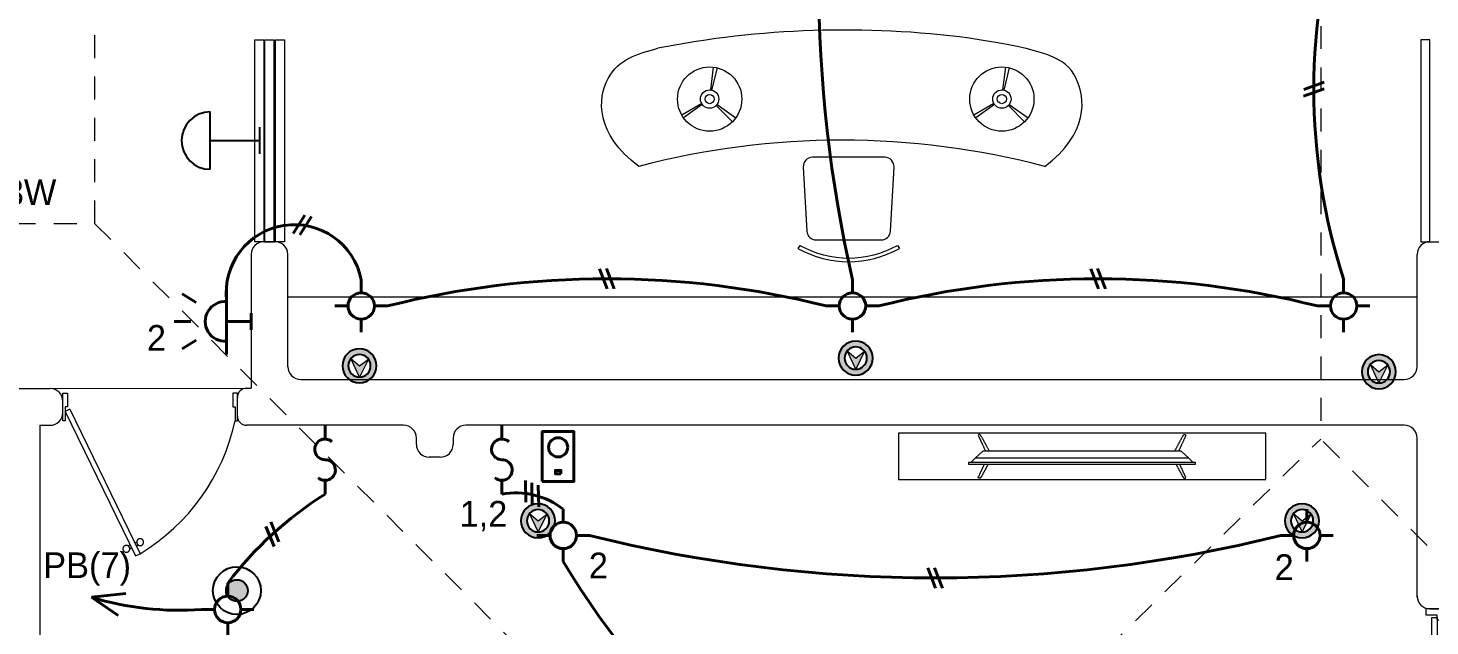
# Model space of a CAD drawing. Header units: metres. Extents: x 14 to 2416, y -346 to 476.
# Drawn here: x 146.26 to 153.9, y -81.36 to -78.11 of the extents above; entities that cross this region are included whole.
import ezdxf

# ---------------------------------------------------------------- set-up
doc = ezdxf.new("R2010")
doc.units = ezdxf.units.M
doc.linetypes.add('0', pattern=[0])
doc.linetypes.add('HIDDEN2', pattern=[0.1875, 0.125, -0.0625])
doc.layers.get('0').update_dxf_attribs({"linetype": '0', "lineweight": 20})
for name, color, linetype, lineweight in [('A-ANNO-TEXT', 20, 'Continuous', 13), ('A-DOOR', 35, 'Continuous', 5), ('A-WALL', 250, 'Continuous', 20), ('E Salida Interruptores', 22, 'Continuous', 40), ('E Salida Luces', 22, 'Continuous', 40), ('E Tuberia Emp Losa', 22, 'Continuous', 40), ('MAVA', 1, 'Continuous', 15), ('MOBILIARIOS', 252, 'Continuous', 0), ('piso', 253, 'Continuous', 0)]:
    doc.layers.add(name, color=color, linetype=linetype, lineweight=lineweight)
doc.layers.add('MAVA LUM', color=1, linetype='Continuous')
doc.layers.add('MAVA Luminarias', color=1, linetype='Continuous')
doc.layers.add('Techos 1', color=7, linetype='HIDDEN2', lineweight=9, true_color=0x42391a)
doc.styles.add('CENTURY GOTHIC', font='GOTHIC.TTF')
doc.styles.add('DIMTEXT', font='dim.shx', dxfattribs={"width": 0.75})

# ---------------------------------------------------------------- blocks, each defined once
blk = doc.blocks.new('SUPERFICIAL')
at = {"layer": 'MAVA LUM'}
h = blk.add_hatch(color=256, dxfattribs=at)
h.dxf.hatch_style = 1
edge = h.paths.add_edge_path()
edge.add_arc((0.0008, 0.0016), 0.059, 0, 360)
for radius in [0.1303, 0.0593]:
    blk.add_circle((0.0008, 0.0016, 0), radius, dxfattribs=at)
at = {"ltscale": 1e-05, "style": 'DIMTEXT', "flags": 1}
blk.add_attdef('MULTIPLICADOR', (0.0928, 0.4687), '', height=0.15, dxfattribs=at)
blk = doc.blocks.new('dl ip')
at = {"layer": 'MAVA', "true_color": 0xf8991e, "transparency": 33554687}
h = blk.add_hatch(color=30, dxfattribs=at)
h.dxf.hatch_style = 1
h.paths.add_polyline_path([(94.7574, -111.2088), (94.7109, -111.2482), (94.6624, -111.2113), (94.7109, -111.3092)])
at = {"layer": 'MAVA Luminarias', "linetype": 'Continuous', "true_color": 0xf8991e}
h = blk.add_hatch(color=30, dxfattribs=at)
h.paths.add_polyline_path([(94.618, -111.2482, 1), (94.8039, -111.2482, 1)])
h.paths.add_polyline_path([(94.7719, -111.2482, -1), (94.6499, -111.2482, -1)], flags=16)
at = {"layer": 'MAVA', "color": 30, "true_color": 0xf8991e}
for p, q in [((94.7109, -111.2482), (94.6624, -111.2113)), ((94.6624, -111.2113), (94.7109, -111.3092)), ((94.7109, -111.3092), (94.7574, -111.2088)), ((94.7574, -111.2088), (94.7109, -111.2482))]:
    blk.add_line(p, q, dxfattribs=at)
at = {"layer": 'MAVA Luminarias', "color": 30, "linetype": 'Continuous', "true_color": 0xf8991e}
for radius in [0.093, 0.061]:
    blk.add_circle((94.7109, -111.2482), radius, dxfattribs=at)
blk = doc.blocks.new('SCONCE 1')
at = {"layer": 'MAVA Luminarias', "color": 5, "linetype": 'Continuous'}
for p, q in [((-1.374, 0.679), (-1.374, 1.191)), ((-0.931, 0.816), (-0.931, 1.054)), ((-1.374, 0.935), (-0.931, 0.935))]:
    blk.add_line(p, q, dxfattribs=at)
blk.add_arc((-1.374, 0.935), 0.256, 90, 270, dxfattribs=at)
blk = doc.blocks.new('A$C58f5b6b7')
at = {"layer": 'MOBILIARIOS'}
for points in [[(0, 0.2526), (2, 0.2526), (2, 0), (0, 0)], [(0.382, 0.1596), (0.382, 0.1691), (1.618, 0.1691), (1.618, 0.1596)]]:
    blk.add_lwpolyline(points, close=True, dxfattribs=at)
for points in [[(1.6059, 0.1595), (1.5823, 0.1372), (1, 0.1372), (0.4177, 0.1372), (0.3941, 0.1595)], [(1.5823, 0.1372), (1.54, 0.0973), (0.46, 0.0973), (0.4177, 0.1372)]]:
    blk.add_lwpolyline(points, dxfattribs=at)
for points, degree in [([(0.4512, 0.2382, -0.0047), (0.4469, 0.2461, -0.0047), (0.4415, 0.2461, -0.0047), (0.4325, 0.2461, -0.0047), (0.4368, 0.237, -0.0047)], 3), ([(0.4368, 0.237, -0.0047), (0.4526, 0.2031, -0.0047), (0.4683, 0.1691, -0.0047)], 2), ([(0.4885, 0.1691, -0.0047), (0.4698, 0.2037, -0.0047), (0.4512, 0.2382, -0.0047)], 2), ([(1.5115, 0.1691, -0.0047), (1.5302, 0.2037, -0.0047), (1.5488, 0.2382, -0.0047)], 2), ([(1.5632, 0.237, -0.0047), (1.5474, 0.2031, -0.0047), (1.5317, 0.1691, -0.0047)], 2), ([(1.5488, 0.2382, -0.0047), (1.5531, 0.2461, -0.0047), (1.5585, 0.2461, -0.0047), (1.5675, 0.2461, -0.0047), (1.5632, 0.237, -0.0047)], 3), ([(0.4368, 0.0172, -0.0047), (0.4554, 0.0572, -0.0047), (0.474, 0.0973, -0.0047)], 2), ([(0.4951, 0.0973, -0.0047), (0.4731, 0.0566, -0.0047), (0.4512, 0.016, -0.0047)], 2), ([(1.5049, 0.0973), (1.5269, 0.0566), (1.5488, 0.016)], 2), ([(1.5632, 0.0172), (1.5446, 0.0572), (1.526, 0.0973)], 2)]:
    blk.add_open_spline(points, degree=degree, dxfattribs=at)
for points in [[(0.4512, 0.016, -0.0047), (0.4469, 0.0081, -0.0047), (0.4415, 0.0081, -0.0047), (0.4325, 0.0081, -0.0047), (0.4368, 0.0172, -0.0047)], [(1.5488, 0.016), (1.5531, 0.0081), (1.5585, 0.0081), (1.5675, 0.0081), (1.5632, 0.0172)]]:
    blk.add_open_spline(points, degree=3, knots=[-0.08544201, -0.08544201, -0.08544201, -0.08544201, -0.04272101, 0, 0, 0, 0], dxfattribs=at)
blk = doc.blocks.new('puerta 1.00')
at = {"layer": 'A-DOOR'}
for p, q in [((-0.15, -0.0125), (-0.9369, -0.3949)), ((-0.1376, -0.038), (-0.9245, -0.4204)), ((-0.1376, -0.038), (-0.15, -0.0125)), ((-0.8946, -0.3743), (-0.8996, -0.3641)), ((-0.8777, -0.3661), (-0.8826, -0.3559)), ((-0.9369, -0.3949), (-0.9245, -0.4204)), ((-0.8822, -0.3998), (-0.8772, -0.4101)), ((-0.8653, -0.3916), (-0.8603, -0.4018))]:
    blk.add_line(p, q, dxfattribs=at)
for points in [[(-0.05, 0), (-0.05, -0.025), (-0.125, -0.025), (-0.125, -0.0125), (-0.2, -0.0125), (-0.2, 0), (-0.05, 0)], [(-0.05, -0.95), (-0.05, -0.925), (-0.125, -0.925), (-0.125, -0.9375), (-0.2, -0.9375), (-0.2, -0.95), (-0.05, -0.95)]]:
    blk.add_lwpolyline(points, dxfattribs=at)
blk.add_arc((0.0366, 0.1602), 1.1229, 211.13358, 257.83427, dxfattribs=at)
for points in [[(-0.8982, -0.3642), (-0.9033, -0.3642), (-0.912, -0.3591), (-0.917, -0.3504), (-0.917, -0.3403), (-0.912, -0.3316), (-0.9033, -0.3265), (-0.8932, -0.3265), (-0.8844, -0.3316), (-0.8794, -0.3403), (-0.8794, -0.3504), (-0.8844, -0.3591), (-0.8932, -0.3642), (-0.8982, -0.3642)], [(-0.8617, -0.4394), (-0.8667, -0.4394), (-0.8754, -0.4344), (-0.8805, -0.4256), (-0.8805, -0.4156), (-0.8754, -0.4068), (-0.8667, -0.4018), (-0.8566, -0.4018), (-0.8479, -0.4068), (-0.8428, -0.4156), (-0.8428, -0.4257), (-0.8479, -0.4344), (-0.8566, -0.4394), (-0.8617, -0.4394)]]:
    blk.add_open_spline(points, degree=2, dxfattribs=at)
blk = doc.blocks.new('A$C2f9b60d5')
at = {"layer": 'A-DOOR'}
for p, q in [((0, 0.1005), (0.06, 0.1005)), ((0, 0.1005), (0, 0.0005)), ((0.06, 0.0605), (0.06, 0.1005)), ((3.6, 0.1), (3.54, 0.1)), ((3.54, 0.06), (3.54, 0.1)), ((3.6, 0.1), (3.6, 0)), ((0.035, 0.0005), (0, 0.0005)), ((0.035, 0.0605), (0.035, 0.0005)), ((0.06, 0.0605), (0.035, 0.0605)), ((3.54, 0.06), (3.565, 0.06)), ((3.565, 0.06), (3.565, 0)), ((3.565, 0), (3.6, 0))]:
    blk.add_line(p, q, dxfattribs=at)
for points in [[(0.6314, 0.7341), (1.0247, 0.0604), (1.0509, 0.0757), (0.6576, 0.7494)], [(2.9658, 0.7337), (2.5723, 0.0601), (2.5462, 0.0754), (2.9397, 0.749)], [(0.0446, 0.0605), (1.0247, 0.0604), (1.0247, 0.0301), (0.0446, 0.0302)], [(3.5524, 0.06), (2.5723, 0.0601), (2.5723, 0.0298), (3.5524, 0.0297)]]:
    blk.add_lwpolyline(points, close=True, dxfattribs=at)
at = {"layer": 'A-DOOR', "linetype": 'HIDDEN2'}
for centre, start, end in [((0.96, -0.0488), 10.76134, 110.74881), ((2.637, -0.0491), 69.23247, 169.21994)]:
    blk.add_arc(centre, 0.8536, start, end, dxfattribs=at)
blk = doc.blocks.new('PL BASE 2N NASAS 09')
at = {"layer": 'A-DOOR'}
for points in [[(173.067, -17.3117), (173.117, -17.3117), (173.117, -18.4117), (173.067, -18.4117)], [(173.122, -17.3117), (173.172, -17.3117), (173.172, -18.4117), (173.122, -18.4117)], [(173.18, -17.3117), (173.23, -17.3117), (173.23, -18.4117), (173.18, -18.4117)], [(179.4175, -18.4117), (179.4675, -18.4117), (179.4675, -17.3117), (179.4175, -17.3117)]]:
    blk.add_lwpolyline(points, close=True, dxfattribs=at)
at = {"layer": 'A-WALL', "transparency": 33554684}
for p, q in [((173.1173, -18.4117), (173.1773, -18.4117)), ((179.4675, -18.4117), (179.5275, -18.4117))]:
    blk.add_line(p, q, dxfattribs=at)
at = {"layer": 'A-WALL'}
for p, q in [((173.0473, -18.4817), (173.0473, -19.2101)), ((173.2473, -19.0934), (173.2473, -18.4793)), ((179.3975, -19.0917), (179.3975, -18.4817)), ((173.3173, -19.1617), (179.3275, -19.1617)), ((168.5175, -19.2117), (171.9525, -19.2117)), ((173.0225, -19.2101), (173.047, -19.2101)), ((172.0225, -19.3417), (172.0225, -19.2817)), ((172.9725, -19.3617), (172.9725, -19.2601)), ((171.8975, -19.4117), (171.8975, -21.3617)), ((171.8975, -19.4117), (171.9517, -19.4117)), ((173.8775, -19.4117), (173.0225, -19.4117)), ((179.3275, -19.4117), (174.2175, -19.4117)), ((173.9475, -19.5158), (173.9475, -19.4808)), ((174.1475, -19.4808), (174.1475, -19.5158)), ((179.3975, -20.3494), (179.3975, -19.4826)), ((174.0775, -19.5858), (174.0175, -19.5858)), ((179.4675, -20.4117), (179.5275, -20.4117))]:
    blk.add_line(p, q, dxfattribs=at)
for centre, radius, start, end in [((173.1173, -18.4817), 0.07, 90, 180), ((173.1772, -18.4818), 0.0701, 2.00748, 89.9691), ((179.4675, -18.4817), 0.07, 90, 180), ((173.3173, -19.0917), 0.07, 180, 270), ((179.3275, -19.0917), 0.07, 270, 0), ((171.9525, -19.2817), 0.07, 0, 90), ((173.0225, -19.2601), 0.05, 90, 180), ((171.9525, -19.3417), 0.07, 270, 0), ((173.0225, -19.3617), 0.05, 180, 270), ((173.8775, -19.4817), 0.07, 0, 90), ((174.2175, -19.4817), 0.07, 90, 180), ((179.3275, -19.4817), 0.07, 0, 90), ((174.0175, -19.5158), 0.07, 180, 270), ((174.0775, -19.5158), 0.07, 270, 360), ((179.4675, -20.3417), 0.07, 180, 270)]:
    blk.add_arc(centre, radius, start, end, dxfattribs=at)
at = {"layer": 'MOBILIARIOS'}
blk.add_line((173.2473, -18.7117), (179.3975, -18.7117), dxfattribs=at)
at = {"layer": 'piso'}
blk.add_line((171.9525, -19.2117), (173.0225, -19.2101), dxfattribs=at)
at = {"layer": 'Techos 1'}
for p, q in [((178.8725, -10.9367), (178.8725, -19.4867)), ((172.1943, -12.1117), (172.1943, -18.3117)), ((160.0475, -18.3117), (172.1943, -18.3117)), ((172.1943, -18.3117), (176.0975, -22.2118)), ((176.0975, -22.2118), (178.8725, -19.4867)), ((185.4975, -26.1117), (178.8725, -19.4867))]:
    blk.add_line(p, q, dxfattribs=at)
at = {"color": 1, "xscale": -1, "rotation": 270}
blk.add_blockref('A$C2f9b60d5', (179.4475, -24.0117), dxfattribs=at)
at = {"layer": 'A-DOOR', "rotation": 90.00000000000001}
blk.add_blockref('puerta 1.00', (172.0225, -19.1867), dxfattribs=at)
blk = doc.blocks.new('PL MUEBLES 2N NASAS 09')
at = {"layer": 'MOBILIARIOS'}
for p, q in [((225.4651, 45.132), (225.4806, 45.2561)), ((225.4711, 45.1309), (225.5014, 45.2522)), ((227.0565, 45.132), (227.072, 45.2561)), ((227.0625, 45.1309), (227.0928, 45.2522)), ((225.4155, 45.0576), (225.307, 44.9956)), ((225.4182, 45.0534), (225.3165, 44.9807)), ((225.4943, 45.0471), (225.5827, 44.9587)), ((225.4996, 45.0534), (225.6013, 44.9807)), ((227.0069, 45.0576), (226.8984, 44.9956)), ((227.0097, 45.0534), (226.9079, 44.9807)), ((227.0857, 45.0471), (227.1741, 44.9587)), ((227.091, 45.0534), (227.1927, 44.9807)), ((225.9495, 44.2855), (225.9398, 44.268)), ((226.4824, 44.2855), (226.4921, 44.268))]:
    blk.add_line(p, q, dxfattribs=at)
blk.add_lwpolyline([(226.0383, 44.3151), (226.3937, 44.3151, 0.39805), (226.4436, 44.3623), (226.463, 44.7123, 0.430564), (226.4131, 44.7651), (226.0188, 44.7651, 0.430564), (225.9689, 44.7123), (225.9883, 44.3623, 0.39805)], format="xyb", close=True, dxfattribs=at)
for centre, radius in [((225.4589, 45.0824), 0.175), ((227.0503, 45.0824), 0.175), ((225.4589, 45.0824), 0.05), ((227.0503, 45.0824), 0.05), ((225.4589, 45.0824), 0.025), ((227.0503, 45.0824), 0.025)]:
    blk.add_circle(centre, radius, dxfattribs=at)
for centre, radius, start, end in [((226.1932, 40.2177), 5.241, 82.54918, 101.19032), ((226.1788, 40.5167), 4.3416, 75.25051, 104.74949), ((226.216, 44.7651), 0.5486, 240.9454, 299.0546), ((226.216, 44.7651), 0.5686, 240.9454, 299.0546)]:
    blk.add_arc(centre, radius, start, end, dxfattribs=at)
for points in [[(225.0735, 44.7152), (224.835, 44.8944), (224.8616, 45.2766), (225.0657, 45.3287), (225.1761, 45.359)], [(227.2842, 44.7152), (227.5227, 44.8944), (227.496, 45.2766), (227.2961, 45.3466), (226.8728, 45.4144)]]:
    blk.add_open_spline(points, degree=3, dxfattribs=at)
blk.add_blockref('PL BASE 2N NASAS 09', (49.9143, 62.717))
at = {"layer": 'MOBILIARIOS', "xscale": -1, "rotation": 180}
blk.add_blockref('A$C58f5b6b7', (226.4871, 43.2624, 0.0047), dxfattribs=at)
blk = doc.blocks.new('A$C595364de')
blk.add_blockref('PL MUEBLES 2N NASAS 09', (-199.5618, -36.6052))
blk = doc.blocks.new('*U500')
at = {"layer": 'E Salida Luces', "linetype": 'Continuous'}
for p, q in [((0, 0.358), (0, 0.181)), ((-0.358, 0.001), (-0.18, 0.001)), ((0.18, 0.001), (0.358, 0.001)), ((0, -0.179), (0, -0.357))]:
    blk.add_line(p, q, dxfattribs=at)
blk.add_circle((0, 0.001), 0.18, dxfattribs=at)
blk = doc.blocks.new('*U626')
at = {"layer": 'E Salida Interruptores'}
for p, q in [((0, -0.075), (0, 0)), ((0, -0.3), (0, -0.375))]:
    blk.add_line(p, q, dxfattribs=at)
for centre, start, end in [((0, -0.13125), 270, 131.810315), ((0, -0.24375), 90, 311.810315)]:
    blk.add_arc(centre, 0.05625, start, end, dxfattribs=at)
blk = doc.blocks.new('*U370')
for p, q in [((0.03, 1.37), (-1.05, -1.48)), ((0.99, 1.37), (-0.09, -1.48))]:
    blk.add_line(p, q)
blk = doc.blocks.new('*U683')
at = {"xscale": 0.03937007874015751, "yscale": 0.03937007874015751, "zscale": 0.03937007874015751, "rotation": 313.1632524901191}
blk.add_blockref('*U370', (0.0025, 0.0007), dxfattribs=at)
blk = doc.blocks.new('*U456')
at = {"layer": 'E Salida Interruptores'}
for p, q in [((0, -0.075), (0, 0)), ((0, -0.3), (0, -0.375))]:
    blk.add_line(p, q, dxfattribs=at)
for centre, start, end in [((0, -0.13125), 48.189685, 270), ((0, -0.24375), 228.189685, 90)]:
    blk.add_arc(centre, 0.05625, start, end, dxfattribs=at)
blk = doc.blocks.new('*U588')
at = {"xscale": 0.03937007874015751, "yscale": 0.03937007874015751, "zscale": 0.03937007874015751, "rotation": 203.1465390800347}
blk.add_blockref('*U370', (-0.0002, -0.0026), dxfattribs=at)
blk = doc.blocks.new('*U692')
at = {"xscale": 0.03937007874015751, "yscale": 0.03937007874015751, "zscale": 0.03937007874015751, "rotation": 89.74966922176239}
blk.add_blockref('*U370', (-0.0023, 0.0012), dxfattribs=at)
blk = doc.blocks.new('*U488')
at = {"layer": 'E Salida Luces', "flags": 128}
for points in [[(-0.0861, -0.2722), (0.0861, -0.2722), (0.0861, 0), (-0.0861, 0)], [(0.015, -0.2301), (-0.015, -0.2301), (-0.015, -0.2119), (0.015, -0.2119)]]:
    blk.add_lwpolyline(points, close=True, dxfattribs=at)
at = {"layer": 'E Salida Luces'}
blk.add_circle((0, -0.0859), 0.0523, dxfattribs=at)
blk = doc.blocks.new('*U718')
at = {"xscale": 0.03937007874015751, "yscale": 0.03937007874015751, "zscale": 0.03937007874015751, "rotation": 0.6436955884595266}
blk.add_blockref('*U370', (0.0012, 0.0023), dxfattribs=at)
blk = doc.blocks.new('*U386')
at = {"layer": 'E Salida Luces'}
for p, q in [((-0.223, 0.15), (-0.223, 0.3)), ((-0.625, 0.25), (-0.498, 0.171)), ((-0.223, 0.15), (-0.223, -0.15)), ((-0.223, 0), (0, 0)), ((0, -0.075), (0, 0.075)), ((-0.697, 0), (-0.547, 0)), ((-0.625, -0.25), (-0.498, -0.171)), ((-0.223, -0.3), (-0.223, -0.15))]:
    blk.add_line(p, q, dxfattribs=at)
blk.add_arc((-0.235, 0), 0.181, 86.1195, 273.8805, dxfattribs=at)
blk = doc.blocks.new('*U706')
at = {"xscale": 0.03937007874015751, "yscale": 0.03937007874015751, "zscale": 0.03937007874015751, "rotation": 78.19877193958575}
blk.add_blockref('*U370', (-0.002, 0.0017), dxfattribs=at)
blk = doc.blocks.new('*U752')
at = {"layer": 'E Tuberia Emp Losa', "linetype": 'Continuous'}
for p, q in [((0, 0), (0.1409, -0.1879)), ((0.2149, -0.0479), (0, 0))]:
    blk.add_line(p, q, dxfattribs=at)

msp = doc.modelspace()

# ---------------------------------------------------------------- linework, layer by layer
at = {"layer": 'E Salida Luces'}
for centre, radius, start, end in [((157.9239, -77.846), 7.3557, 167.18159, 192.81841), ((156.6631, -78.4399), 3.3988, 162.21681, 197.78319), ((147.7119, -79.5494), 0.3714, 11.08419, 186.3982), ((149.4139, -84.3622), 4.8893, 75.85868, 104.14132), ((152.0891, -84.3622), 4.8893, 75.85868, 104.14132), ((148.9512, -82.3494), 2.0127, 122.18524, 142.75271), ((148.9186, -81.0573), 0.4183, 51.92326, 100.54373), ((151.2016, -73.3382), 7.7644, 255.97267, 284.02733), ((153.7275, -78.2481), 5.3255, 211.29032, 241.68299), ((147.0836, -79.6414), 1.6375, 253.07189, 274.2871)]:
    msp.add_arc(centre, radius, start, end, dxfattribs=at)

# ---------------------------------------------------------------- block references
at = {"layer": 'A-ANNO-TEXT'}
msp.add_blockref('A$C595364de', (124.0766, -86.9711), dxfattribs=at)
at = {"layer": 'E Salida Luces', "xscale": 0.4, "yscale": 0.4, "zscale": 0.4, "rotation": 180}
for p in [(148.0763, -79.6207), (150.7515, -79.6207), (153.4266, -79.6207), (149.1766, -80.8707), (153.2266, -80.8707), (147.349, -81.274)]:
    msp.add_blockref('*U500', p, dxfattribs=at)
at = {"layer": 'E Salida Luces', "color": 1, "xscale": -0.6, "yscale": 0.6, "zscale": 0.6, "rotation": 180}
msp.add_blockref('*U386', (147.4763, -79.7052), dxfattribs=at)
at = {"layer": 'E Salida Luces', "color": 1}
msp.add_blockref('*U488', (149.1485, -80.3051), dxfattribs=at)
at = {"layer": 'E Tuberia Emp Losa'}
for name, p, xscale, yscale, zscale, rotation in [('*U718', (153.2642, -78.4399), -0.9842519685039484, 0.9842519685039484, 0.9842519685039484, 270), ('*U706', (147.7546, -79.1804), 0.9842519685039597, 0.9842519685039597, 0.9842519685039597, 270), ('*U692', (149.4139, -79.4728), -0.9842519685039484, 0.9842519685039484, 0.9842519685039484, 270), ('*U692', (152.0891, -79.4728), -0.9842519685039484, 0.9842519685039484, 0.9842519685039484, 270), ('*U588', (148.9891, -80.6371), -0.9842519685039482, 0.9842519685039482, 0.9842519685039484, 183.365362806905), ('*U588', (149.0241, -80.6497), -0.9842519685039482, 0.9842519685039482, 0.9842519685039484, 183.365362806905), ('*U683', (147.5922, -80.8648), 0.9842519685039597, 0.9842519685039597, 0.9842519685039597, 270), ('*U692', (151.2016, -81.1025), -0.9842519685039484, 0.9842519685039484, 0.9842519685039484, 270), ('*U752', (146.6068, -81.2079), -0.7999999999999922, 0.7999999999999919, 0.799999999999992, 132.979339109847)]:
    msp.add_blockref(name, p, dxfattribs=dict(at, xscale=xscale, yscale=yscale, zscale=zscale, rotation=rotation))
at = {"layer": 'E Tuberia Emp Losa', "xscale": -1}
msp.add_blockref('*U626', (147.8791, -80.271), dxfattribs=at)
at = {"layer": 'E Tuberia Emp Losa'}
msp.add_blockref('*U456', (148.8421, -80.271), dxfattribs=at)
at = {"layer": 'MAVA Luminarias', "color": 251, "xscale": 0.6101999921123585, "yscale": 0.6101999921123585, "zscale": 0.6101999921123585}
msp.add_blockref('SCONCE 1', (148.0917, -79.2908), dxfattribs=at)
at = {"layer": 'MAVA Luminarias', "xscale": -1}
for p in [(242.7774, 31.3011), (245.4801, 31.3433), (248.3294, 31.2689), (243.7501, 30.4568), (247.9108, 30.4568)]:
    msp.add_blockref('dl ip', p, dxfattribs=at)
at = {"layer": 'MAVA Luminarias'}
msp.add_blockref('SUPERFICIAL', (147.3984, -81.1732, 0), dxfattribs=at)

# ---------------------------------------------------------------- texts
at = {"layer": 'E Tuberia Emp Losa', "char_height": 0.14, "attachment_point": 5, "style": 'CENTURY GOTHIC'}
for s, insert, width in [('3W', (146.2754, -79.0025), 0.836737), ('2', (146.961, -79.7951), 0.162623), ('1,2', (148.7417, -80.7663), 0.374959), ('PB(7) ', (146.5832, -81.0545), 0.58376), ('2', (149.3676, -81.0349), 0.162623), ('2', (153.1023, -81.0439), 0.162623)]:
    msp.add_mtext(s, dxfattribs=dict(at, insert=insert, width=width))

doc.saveas('drawing.dxf')
